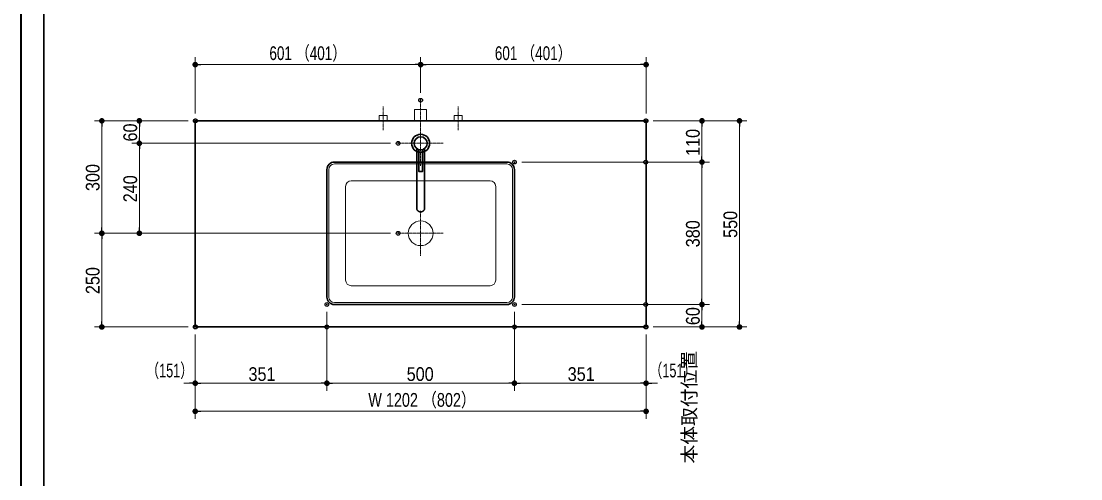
# Model space of a CAD drawing. Units: millimetres, scale not verified. Extents: x -6062 to 6062, y -3045 to 3045.
# Drawn here: x -5788 to -2962, y -775 to 446 of the extents above; entities that cross this region are included whole.
import ezdxf
from ezdxf.enums import TextEntityAlignment as Align

# ---------------------------------------------------------------- set-up
doc = ezdxf.new("R2010")
doc.units = ezdxf.units.MM
doc.header["$LTSCALE"] = 20
doc.header["$PDMODE"] = 32
doc.header["$PDSIZE"] = 10
doc.linetypes.add('USER2', pattern=[2.91, 1.76, -0.4, 0.35, -0.4])
for name, color, linetype, lineweight in [('0-0_1図面枠', 7, 'Continuous', 20), ('0-1_2寸法-2', 7, 'Continuous', 15), ('0-2_0', 7, 'Continuous', 25), ('0-4_2寸法-1', 7, 'Continuous', 15), ('0-5_5ボウル・キャビネット', 7, 'Continuous', 15), ('0-7_4給排水', 7, 'Continuous', 30)]:
    doc.layers.add(name, color=color, linetype=linetype, lineweight=lineweight)
doc.layers.add('0-3_Defpoints', color=7, linetype='Continuous')
doc.styles.add('ＭＳ Ｐゴシック', font='')
doc.styles.get('ＭＳ Ｐゴシック').set_extended_font_data('MS PGothic')

# ---------------------------------------------------------------- blocks, each defined once
blk = doc.blocks.new('グループ-2')
at = {"layer": '0-0_1図面枠', "lineweight": 35}
blk.add_lwpolyline([(-80000, 55400), (80000, 55400), (80000, -55400), (-80000, -55400)], close=True, dxfattribs=at)
blk = doc.blocks.new('図面枠')
at = {"layer": '0-0_1図面枠'}
blk.add_blockref('グループ-2', (0, 0), dxfattribs=at)
blk = doc.blocks.new('_Dot')
at = {"layer": '0-2_0'}
blk.add_line((-10, 0), (-20, 0), dxfattribs=at)
for points in [[(0, 0), (-10, 0), (-9.92, 1.25)], [(0, 0), (-9.92, -1.25), (-10, 0)], [(0, 0), (-9.92, 1.25), (-9.69, 2.49)], [(0, 0), (-9.69, -2.49), (-9.92, -1.25)], [(0, 0), (-9.69, 2.49), (-9.3, 3.68)], [(0, 0), (-9.3, -3.68), (-9.69, -2.49)], [(0, 0), (-9.3, 3.68), (-8.76, 4.82)], [(0, 0), (-8.76, -4.82), (-9.3, -3.68)], [(0, 0), (-8.76, 4.82), (-8.09, 5.88)], [(0, 0), (-8.09, -5.88), (-8.76, -4.82)], [(0, 0), (-8.09, 5.88), (-7.29, 6.85)], [(0, 0), (-7.29, -6.85), (-8.09, -5.88)], [(0, 0), (-7.29, 6.85), (-6.37, 7.71)], [(0, 0), (-6.37, -7.71), (-7.29, -6.85)], [(0, 0), (-6.37, 7.71), (-5.36, 8.44)], [(0, 0), (-5.36, -8.44), (-6.37, -7.71)], [(0, 0), (-5.36, 8.44), (-4.26, 9.05)], [(0, 0), (-4.26, -9.05), (-5.36, -8.44)], [(0, 0), (-4.26, 9.05), (-3.09, 9.51)], [(0, 0), (-3.09, -9.51), (-4.26, -9.05)], [(0, 0), (-3.09, 9.51), (-1.87, 9.82)], [(0, 0), (-1.87, -9.82), (-3.09, -9.51)], [(0, 0), (-1.87, 9.82), (-0.63, 9.98)], [(0, 0), (-0.63, -9.98), (-1.87, -9.82)], [(0, 0), (-0.63, 9.98), (0.63, 9.98)], [(0, 0), (0.63, -9.98), (-0.63, -9.98)], [(0, 0), (0.63, 9.98), (1.87, 9.82)], [(0, 0), (1.87, 9.82), (3.09, 9.51)], [(0, 0), (3.09, 9.51), (4.26, 9.05)], [(0, 0), (4.26, 9.05), (5.36, 8.44)], [(0, 0), (5.36, 8.44), (6.37, 7.71)], [(0, 0), (6.37, 7.71), (7.29, 6.85)], [(0, 0), (7.29, 6.85), (8.09, 5.88)], [(0, 0), (8.09, 5.88), (8.76, 4.82)], [(0, 0), (8.76, 4.82), (9.3, 3.68)], [(0, 0), (9.3, 3.68), (9.69, 2.49)], [(0, 0), (9.69, 2.49), (9.92, 1.25)], [(0, 0), (9.92, 1.25), (10, 0)], [(0, 0), (1.87, -9.82), (0.63, -9.98)], [(0, 0), (3.09, -9.51), (1.87, -9.82)], [(0, 0), (4.26, -9.05), (3.09, -9.51)], [(0, 0), (5.36, -8.44), (4.26, -9.05)], [(0, 0), (6.37, -7.71), (5.36, -8.44)], [(0, 0), (7.29, -6.85), (6.37, -7.71)], [(0, 0), (8.09, -5.88), (7.29, -6.85)], [(0, 0), (8.76, -4.82), (8.09, -5.88)], [(0, 0), (9.3, -3.68), (8.76, -4.82)], [(0, 0), (9.69, -2.49), (9.3, -3.68)], [(0, 0), (9.92, -1.25), (9.69, -2.49)], [(0, 0), (10, 0), (9.92, -1.25)]]:
    blk.add_solid(points, dxfattribs=at)
blk = doc.blocks.new('グループ-12')
at = {"layer": '0-0_1図面枠', "lineweight": 30}
blk.add_line((-78800, 41000), (-78800, -48600), dxfattribs=at)
blk = doc.blocks.new('グループ-32')
at = {"layer": '0-5_5ボウル・キャビネット', "lineweight": 30}
for p, q in [((-63300, 1400), (-54100, 1400)), ((-63700, -5800), (-63700, 1000)), ((-53700, 1000), (-53700, -5800)), ((-54100, -6200), (-63300, -6200))]:
    blk.add_line(p, q, dxfattribs=at)
at = {"layer": '0-5_5ボウル・キャビネット'}
for p, q in [((-63300, 1300), (-54100, 1300)), ((-63600, -5800), (-63600, 1000)), ((-53800, 1000), (-53800, -5800)), ((-62700, -4900), (-62700, 100)), ((-62400, 400), (-55000, 400)), ((-54700, 100), (-54700, -4900)), ((-55000, -5200), (-62400, -5200)), ((-54100, -6100), (-63300, -6100))]:
    blk.add_line(p, q, dxfattribs=at)
at = {"layer": '0-5_5ボウル・キャビネット', "lineweight": 30}
for centre, start, end in [((-63300, 1000), 90, 180), ((-54100, 1000), 0, 90), ((-63300, -5800), 180, 270), ((-54100, -5800), 270, 0)]:
    blk.add_arc(centre, 400, start, end, dxfattribs=at)
at = {"layer": '0-5_5ボウル・キャビネット'}
for centre, start, end in [((-63300, 1000), 90, 180), ((-54100, 1000), 0, 90), ((-62400, 100), 90, 180), ((-55000, 100), 0, 90), ((-62400, -4900), 180, 270), ((-55000, -4900), 270, 0), ((-63300, -5800), 180, 270), ((-54100, -5800), 270, 0)]:
    blk.add_arc(centre, 300, start, end, dxfattribs=at)
blk = doc.blocks.new('グループ-33')
at = {"layer": '0-5_5ボウル・キャビネット', "linetype": 'USER2'}
for p, q in [((-58700, -1200), (-58700, -3600)), ((-59900, -2400), (-57500, -2400))]:
    blk.add_line(p, q, dxfattribs=at)
at = {"layer": '0-5_5ボウル・キャビネット'}
blk.add_circle((-58700, -2400), 660, dxfattribs=at)
blk = doc.blocks.new('グループ-37')
at = {"layer": '0-7_4給排水', "linetype": 'USER2', "lineweight": 15}
blk.add_line((-58700, 3100), (-58700, 4700), dxfattribs=at)
at = {"layer": '0-7_4給排水', "lineweight": 15}
blk.add_lwpolyline([(-59020, 3600), (-59020, 4200), (-58380, 4200), (-58380, 3600)], dxfattribs=at)
blk = doc.blocks.new('止水栓_平面_W100')
at = {"layer": '0-7_4給排水', "linetype": 'USER2', "lineweight": 15}
for p, q in [((-2000, -500), (-2000, 780)), ((2000, -500), (2000, 780))]:
    blk.add_line(p, q, dxfattribs=at)
at = {"layer": '0-7_4給排水', "lineweight": 15}
for points in [[(-2210, 0), (-2210, 280), (-1790, 280), (-1790, 0)], [(1790, 0), (1790, 280), (2210, 280), (2210, 0)]]:
    blk.add_lwpolyline(points, dxfattribs=at)
blk = doc.blocks.new('グループ-39')
at = {"layer": '0-7_4給排水', "linetype": 'USER2', "lineweight": 15}
blk.add_line((-58700, 3100), (-58700, 4700), dxfattribs=at)
at = {"layer": '0-7_4給排水', "lineweight": 15}
blk.add_lwpolyline([(-59020, 3600), (-59020, 4200), (-58380, 4200), (-58380, 3600)], dxfattribs=at)
blk = doc.blocks.new('グループ-42')
at = {"layer": '0-7_4給排水', "linetype": 'USER2', "lineweight": 15}
for p, q in [((-58700, 3600), (-58700, 1200)), ((-59900, 2400), (-57500, 2400))]:
    blk.add_line(p, q, dxfattribs=at)
at = {"layer": '0-7_4給排水'}
for points in [[(-58900, 2112.8), (-58900, -1100), (-58899.2, -1113.8), (-58896.7, -1127.9), (-58892.3, -1142.2), (-58886, -1156.4), (-58877.7, -1170.4), (-58867.4, -1183.8), (-58855.3, -1196.6), (-58841.4, -1208.3), (-58826.1, -1218.9), (-58809.4, -1228.2), (-58791.9, -1236.1), (-58773.6, -1242.5), (-58755, -1247.3), (-58736.4, -1250.7), (-58718, -1252.6), (-58700, -1253.2), (-58682, -1252.6), (-58663.6, -1250.7), (-58645, -1247.3), (-58626.4, -1242.5), (-58608.1, -1236.1), (-58590.6, -1228.2), (-58573.9, -1218.9), (-58558.6, -1208.3), (-58544.7, -1196.6), (-58532.6, -1183.8), (-58522.3, -1170.4), (-58514, -1156.4), (-58507.7, -1142.2), (-58503.3, -1127.9), (-58500.8, -1113.8), (-58500, -1100), (-58500, 2112.8)], [(-58800, 2064.6), (-58800, 900), (-58600, 900), (-58600, 2064.6)]]:
    blk.add_lwpolyline(points, dxfattribs=at)
for radius in [480, 350]:
    blk.add_circle((-58700, 2400), radius, dxfattribs=at)

msp = doc.modelspace()

# ---------------------------------------------------------------- linework, layer by layer
at = {"layer": '0-1_2寸法-2'}
for p, q in [((-5323.5, -390), (-5323.5, -540)), ((-4972.5, -390), (-4972.5, -540)), ((-4472.5, -390), (-4472.5, -540)), ((-4121.5, -390), (-4121.5, -540)), ((-5338.51, -520), (-5353.51, -520)), ((-4972.5, -520), (-5323.5, -520)), ((-4957.49, -520), (-4942.49, -520)), ((-4487.51, -520), (-4502.51, -520)), ((-4472.5, -520), (-4121.5, -520)), ((-4106.49, -520), (-4091.49, -520))]:
    msp.add_line(p, q, dxfattribs=at)
at = {"layer": '0-3_Defpoints'}
for p in [(-5323.5, 330), (-4121.5, 330), (-4722.5, 235), (-5572.5, 180), (-5472.5, 180), (-5323.5, 180), (-5322.5, 180), (-4122.5, 180), (-4121.5, 180), (-3972.5, 180), (-3972.5, 180), (-3872.5, 180), (-4782.5, 120), (-4472.5, 70), (-4122.5, 70), (-5472.5, -120), (-4782.5, -120), (-4972.5, -310), (-4472.5, -310), (-4122.5, -310), (-3972.5, -310), (-3972.5, -310), (-5572.5, -370), (-5323.5, -370), (-5322.5, -370), (-4972.5, -370), (-4472.5, -370), (-4122.5, -370), (-4121.5, -370), (-3972.5, -370), (-5323.5, -520), (-5323.5, -520), (-4972.5, -520), (-4121.5, -520), (-4121.5, -520), (-5323.5, -595)]:
    msp.add_point(p, dxfattribs=at)
at = {"layer": '0-4_2寸法-1'}
for p, q in [((-5323.5, 200), (-5323.5, 350)), ((-4722.5, 255), (-4722.5, 350)), ((-4722.5, 255), (-4722.5, 350)), ((-4121.5, 200), (-4121.5, 350)), ((-4737.51, 330), (-5308.49, 330)), ((-4707.49, 330), (-4136.51, 330)), ((-5492.5, 180), (-5592.5, 180)), ((-5342.5, 180), (-5492.5, 180)), ((-4102.5, 180), (-3952.5, 180)), ((-3952.5, 180), (-3852.5, 180)), ((-5572.5, -104.99), (-5572.5, 164.99)), ((-5472.5, 135.01), (-5472.5, 164.99)), ((-3972.5, 85.01), (-3972.5, 164.99)), ((-3872.5, -354.99), (-3872.5, 164.99)), ((-4802.5, 120), (-5492.5, 120)), ((-4802.5, 120), (-5492.5, 120)), ((-5472.5, 104.99), (-5472.5, -104.99)), ((-4452.5, 70), (-3952.5, 70)), ((-4102.5, 70), (-3952.5, 70)), ((-3972.5, 54.99), (-3972.5, -294.99)), ((-5492.5, -120), (-5592.5, -120)), ((-5492.5, -120), (-5592.5, -120)), ((-5572.5, -135.01), (-5572.5, -354.99)), ((-4802.5, -120), (-5492.5, -120)), ((-4452.5, -310), (-3952.5, -310)), ((-4102.5, -310), (-3952.5, -310)), ((-4972.5, -330), (-4972.5, -540)), ((-4472.5, -330), (-4472.5, -540)), ((-3972.5, -354.99), (-3972.5, -325.01)), ((-5342.5, -370), (-5592.5, -370)), ((-5323.5, -390), (-5323.5, -540)), ((-4972.5, -390), (-4972.5, -540)), ((-4472.5, -390), (-4472.5, -540)), ((-4121.5, -390), (-4121.5, -540)), ((-4102.5, -370), (-3952.5, -370)), ((-3952.5, -370), (-3852.5, -370)), ((-4987.51, -520), (-5308.49, -520)), ((-4487.51, -520), (-4957.49, -520)), ((-4457.49, -520), (-4136.51, -520)), ((-5323.5, -540), (-5323.5, -615)), ((-4121.5, -540), (-4121.5, -615)), ((-4136.51, -595), (-5308.49, -595))]:
    msp.add_line(p, q, dxfattribs=at)
at = {"layer": '0-5_5ボウル・キャビネット', "lineweight": 30}
msp.add_lwpolyline([(-5323.5, 180), (-4121.5, 180), (-4121.5, -370), (-5323.5, -370)], close=True, dxfattribs=at)

# ---------------------------------------------------------------- block references
at = {"layer": '0-0_1図面枠', "xscale": 0.05, "yscale": 0.05}
for name in ['図面枠', 'グループ-12']:
    msp.add_blockref(name, (-1787.5, 0), dxfattribs=at)
at = {"layer": '0-1_2寸法-2', "xscale": 0.7503418, "yscale": 0.7503418}
for p in [(-5323.5, -520), (-4472.5, -520)]:
    msp.add_blockref('_Dot', p, dxfattribs=at)
at = {"layer": '0-1_2寸法-2', "xscale": 0.7503418, "yscale": 0.7503418, "rotation": 180}
for p in [(-4972.5, -520), (-4121.5, -520)]:
    msp.add_blockref('_Dot', p, dxfattribs=at)
at = {"layer": '0-4_2寸法-1', "xscale": 0.7503418, "yscale": 0.7503418}
for p, rotation in [((-5323.5, 330), 180), ((-4722.5, 330), 180), ((-5572.5, 180), 90), ((-5472.5, 180), 90), ((-3972.5, 180), 90), ((-3872.5, 180), 90), ((-5472.5, 120), 270), ((-5472.5, 120), 90), ((-3972.5, 70), 270), ((-3972.5, 70), 90), ((-5572.5, -120), 270), ((-5572.5, -120), 90), ((-5472.5, -120), 270), ((-3972.5, -310), 270), ((-3972.5, -310), 90), ((-5572.5, -370), 270), ((-3972.5, -370), 270), ((-3872.5, -370), 270), ((-5323.5, -520), 180), ((-4972.5, -520), 180), ((-4472.5, -520), 180), ((-5323.5, -595), 180)]:
    msp.add_blockref('_Dot', p, dxfattribs=dict(at, rotation=rotation))
for p in [(-4722.5, 330), (-4121.5, 330), (-4972.5, -520), (-4472.5, -520), (-4121.5, -520), (-4121.5, -595)]:
    msp.add_blockref('_Dot', p, dxfattribs=at)
at = {"layer": '0-5_5ボウル・キャビネット', "xscale": 0.05, "yscale": 0.05}
for name in ['グループ-32', 'グループ-33']:
    msp.add_blockref(name, (-1787.5, 0), dxfattribs=at)
at = {"layer": '0-7_4給排水', "xscale": 0.05, "yscale": 0.05}
for name, p in [('グループ-37', (-1787.5, 0)), ('グループ-39', (-1787.5, 0)), ('止水栓_平面_W100', (-4722.5, 180)), ('止水栓_平面_W100', (-4722.5, 180)), ('グループ-42', (-1787.5, 0))]:
    msp.add_blockref(name, p, dxfattribs=at)

# ---------------------------------------------------------------- texts
at = {"layer": '0-1_2寸法-2', "style": 'ＭＳ Ｐゴシック'}
msp.add_text('本体取付位置', height=36.66, rotation=90, dxfattribs=at).set_placement((-3977.19, -734.14), align=Align.BOTTOM_LEFT)
at = {"layer": '0-1_2寸法-2', "style": 'ＭＳ Ｐゴシック', "width": 0.7}
for p in [(-5454.57, -515.51), (-4113, -515.51)]:
    msp.add_text('（151）', height=36.66, dxfattribs=at).set_placement(p, align=Align.BOTTOM_LEFT)
at = {"layer": '0-4_2寸法-1', "style": 'ＭＳ Ｐゴシック'}
for s, width, p in [('601 （401）', 0.75, (-5125.7, 331.19)), ('601 （401）', 0.75, (-4524.7, 331.19)), ('351', 0.9, (-5181.52, -524.96)), ('500', 0.9, (-4759.78, -524.96)), ('351', 0.9, (-4330.52, -524.96)), ('W 1202 （802）', 0.8, (-4862.07, -593.81))]:
    msp.add_text(s, height=36.66, dxfattribs=dict(at, width=width)).set_placement(p, align=Align.BOTTOM_LEFT)
at = {"layer": '0-4_2寸法-1', "style": 'ＭＳ Ｐゴシック', "width": 0.9}
for s, p in [('60', (-5467.54, 124.92)), ('110', (-3967.54, 86.39)), ('300', (-5567.54, -7.28)), ('240', (-5467.54, -37.28)), ('550', (-3867.54, -132.28)), ('380', (-3967.54, -157.28)), ('250', (-5567.54, -282.28)), ('60', (-3967.54, -365.08))]:
    msp.add_text(s, height=36.66, rotation=90, dxfattribs=at).set_placement(p, align=Align.BOTTOM_LEFT)

doc.saveas('drawing.dxf')
